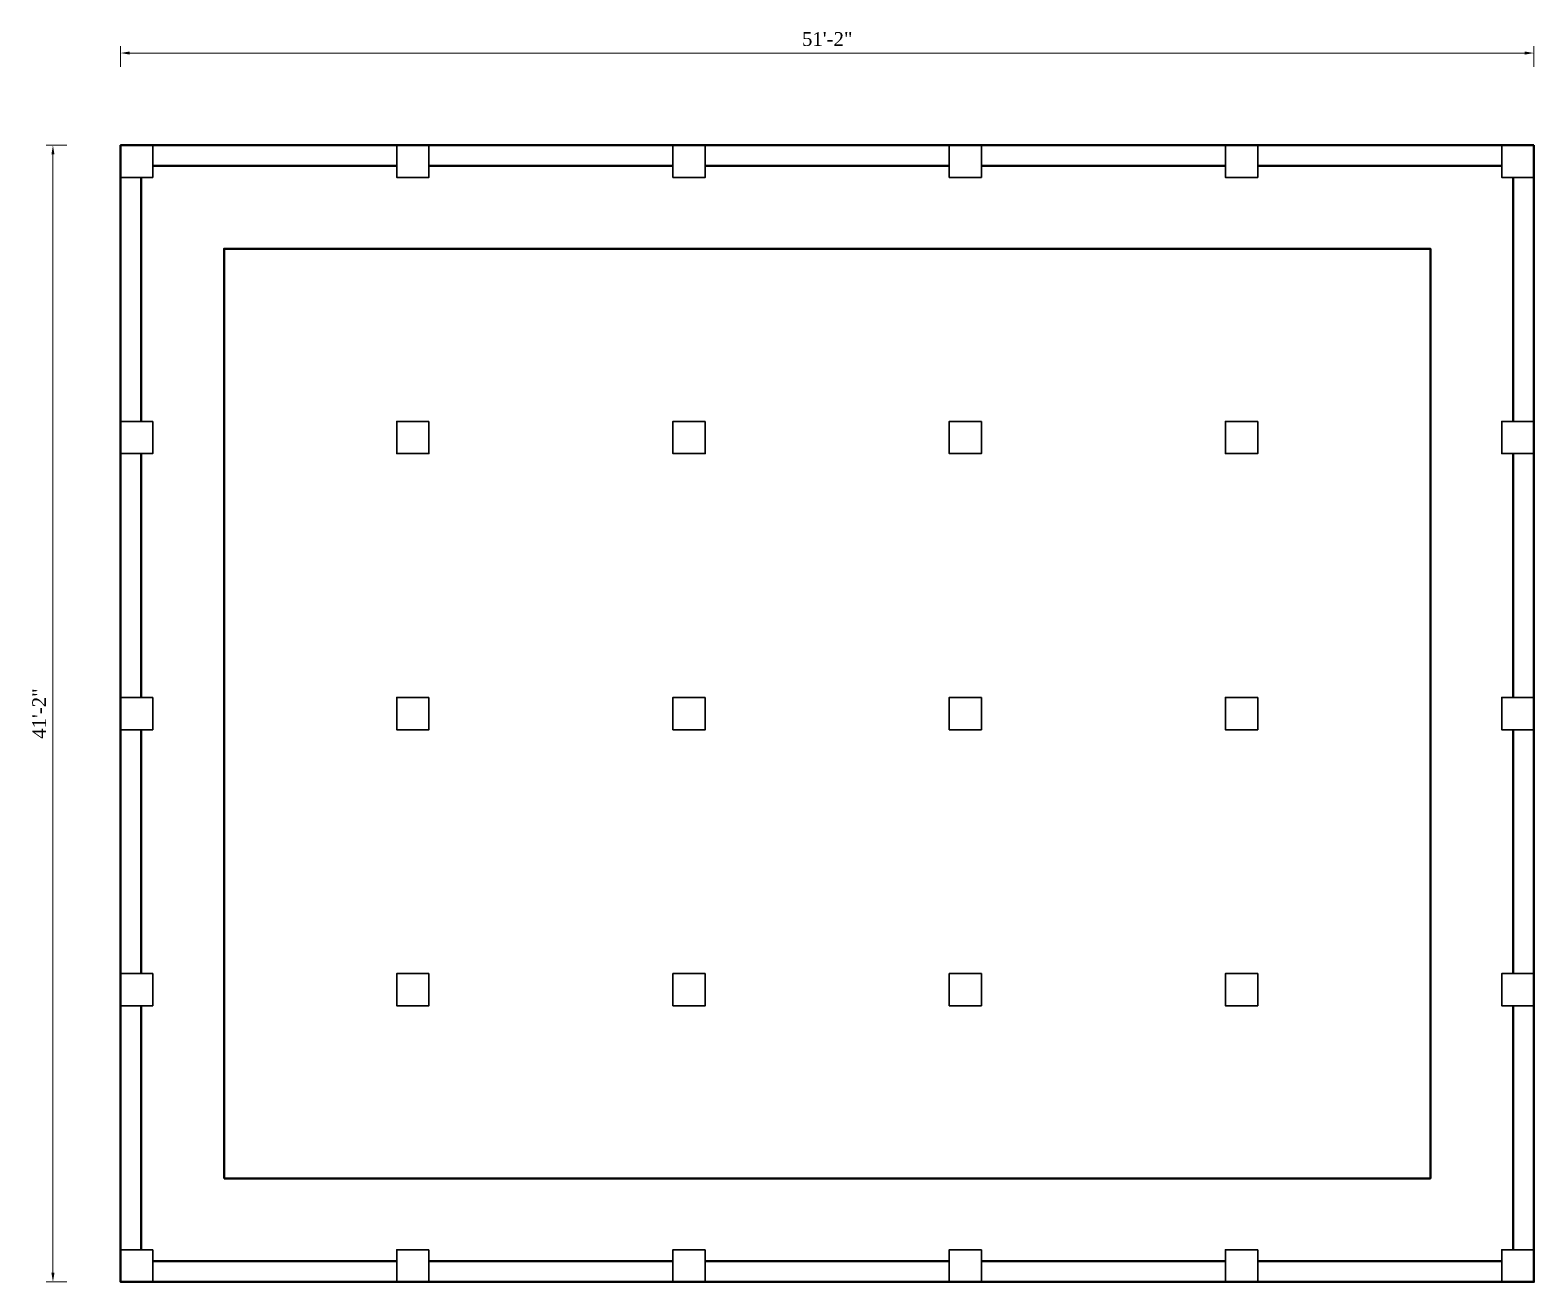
# Model space of a CAD drawing. Extents: x -2338379 to 930990, y -818978 to 106940.
# Drawn here: x 362370 to 363023, y -201008 to -200464 of the extents above; entities that cross this region are included whole.
import ezdxf

# ---------------------------------------------------------------- set-up
doc = ezdxf.new("R2010")
doc.units = 0
doc.header["$MEASUREMENT"] = 0
doc.header["$PDMODE"] = 34
doc.layers.get('0').update_dxf_attribs({"linetype": 'CONTINUOUS', "lineweight": 30})
doc.layers.get('DEFPOINTS').update_dxf_attribs({"linetype": 'CONTINUOUS'})
doc.layers.add('way', color=252, linetype='CONTINUOUS', lineweight=120)
doc.styles.get("Standard").update_dxf_attribs({"font": 'times.ttf', "height": 6})
doc.dimstyles.new('Standard$0', dxfattribs={"dimtxt": 6, "dimasz": 4, "dimexe": 3, "dimexo": 6, "dimgap": 3, "dimtad": 1, "dimdec": 1, "dimzin": 0, "dimdsep": 46, "dimlunit": 4, "dimtxsty": 'Standard', "dimcen": 0.09, "dimclrd": 6, "dimclre": 6, "dimclrt": 7, "dimadec": 0, "dimazin": 0, "dimtfac": 1, "dimtdec": 1, "dimtix": 1, "dimtofl": 0, "dimtmove": 1, "dimatfit": 3, "dimfxl": 1, "dimtolj": 1, "dimtzin": 0, "dimlwd": 18, "dimlwe": 18, "dimarcsym": 0})

# ---------------------------------------------------------------- blocks, each defined once
blk = doc.blocks.new('*D1428')
at = {"color": 6, "lineweight": 18, "transparency": 16777216}
for p, q in [((362409.15, -200480.05), (362409.15, -200471.05)), ((363023.15, -200480.05), (363023.15, -200471.05)), ((362413.15, -200474.05), (363019.15, -200474.05))]:
    blk.add_line(p, q, dxfattribs=at)
at = {"color": 6, "lineweight": 30, "transparency": 16777216}
for points in [[(362413.15, -200473.39), (362413.15, -200474.72), (362409.15, -200474.05)], [(363019.15, -200473.39), (363019.15, -200474.72), (363023.15, -200474.05)]]:
    blk.add_solid(points, dxfattribs=at)
at = {"layer": 'DEFPOINTS', "color": 0, "lineweight": 30, "transparency": 16777216}
for p in [(363023.15, -200474.05), (362409.15, -200514.14), (363023.15, -200514.14)]:
    blk.add_point(p, dxfattribs=at)
at = {"color": 7, "lineweight": 30, "transparency": 16777216, "insert": (362716.15, -200468), "char_height": 6, "attachment_point": 5}
blk.add_mtext('\\A1;51\'-2"', dxfattribs=at)
blk = doc.blocks.new('*D1429')
at = {"color": 6, "lineweight": 18, "transparency": 16777216}
for p, q in [((362385.81, -200514.14), (362376.81, -200514.14)), ((362379.81, -201004.14), (362379.81, -200518.14)), ((362385.81, -201008.14), (362376.81, -201008.14))]:
    blk.add_line(p, q, dxfattribs=at)
at = {"color": 6, "lineweight": 30, "transparency": 16777216}
for points in [[(362379.14, -200518.14), (362380.47, -200518.14), (362379.81, -200514.14)], [(362379.14, -201004.14), (362380.47, -201004.14), (362379.81, -201008.14)]]:
    blk.add_solid(points, dxfattribs=at)
at = {"layer": 'DEFPOINTS', "color": 0, "lineweight": 30, "transparency": 16777216}
for p in [(362379.81, -200514.14), (362409.15, -200514.14), (362409.15, -201008.14)]:
    blk.add_point(p, dxfattribs=at)
at = {"color": 7, "lineweight": 30, "transparency": 16777216, "insert": (362373.81, -200761.14), "char_height": 6, "attachment_point": 5, "rotation": 90}
blk.add_mtext('\\A1;41\'-2"', dxfattribs=at)

msp = doc.modelspace()

# ---------------------------------------------------------------- linework, layer by layer
at = {"lineweight": 40}
msp.add_lwpolyline([(363023.15, -200514.14), (363023.15, -201008.14), (362409.15, -201008.14), (362409.15, -200514.14)], close=True, dxfattribs=at)
at = {"lineweight": 30}
for points in [[(362423.15, -200514.14), (362423.15, -200528.14), (362409.15, -200528.14), (362409.15, -200514.14)], [(362543.15, -200514.14), (362543.15, -200528.14), (362529.15, -200528.14), (362529.15, -200514.14)], [(362663.15, -200514.14), (362663.15, -200528.14), (362649.15, -200528.14), (362649.15, -200514.14)], [(362783.15, -200514.14), (362783.15, -200528.14), (362769.15, -200528.14), (362769.15, -200514.14)], [(362903.15, -200514.14), (362903.15, -200528.14), (362889.15, -200528.14), (362889.15, -200514.14)], [(363023.15, -200514.14), (363023.15, -200528.14), (363009.15, -200528.14), (363009.15, -200514.14)], [(362423.15, -200634.14), (362423.15, -200648.14), (362409.15, -200648.14), (362409.15, -200634.14)], [(362543.15, -200634.14), (362543.15, -200648.14), (362529.15, -200648.14), (362529.15, -200634.14)], [(362663.15, -200634.14), (362663.15, -200648.14), (362649.15, -200648.14), (362649.15, -200634.14)], [(362783.15, -200634.14), (362783.15, -200648.14), (362769.15, -200648.14), (362769.15, -200634.14)], [(362903.15, -200634.14), (362903.15, -200648.14), (362889.15, -200648.14), (362889.15, -200634.14)], [(363023.15, -200634.14), (363023.15, -200648.14), (363009.15, -200648.14), (363009.15, -200634.14)], [(362423.15, -200754.14), (362423.15, -200768.14), (362409.15, -200768.14), (362409.15, -200754.14)], [(362543.15, -200754.14), (362543.15, -200768.14), (362529.15, -200768.14), (362529.15, -200754.14)], [(362663.15, -200754.14), (362663.15, -200768.14), (362649.15, -200768.14), (362649.15, -200754.14)], [(362783.15, -200754.14), (362783.15, -200768.14), (362769.15, -200768.14), (362769.15, -200754.14)], [(362903.15, -200754.14), (362903.15, -200768.14), (362889.15, -200768.14), (362889.15, -200754.14)], [(363023.15, -200754.14), (363023.15, -200768.14), (363009.15, -200768.14), (363009.15, -200754.14)], [(362423.15, -200874.14), (362423.15, -200888.14), (362409.15, -200888.14), (362409.15, -200874.14)], [(362543.15, -200874.14), (362543.15, -200888.14), (362529.15, -200888.14), (362529.15, -200874.14)], [(362663.15, -200874.14), (362663.15, -200888.14), (362649.15, -200888.14), (362649.15, -200874.14)], [(362783.15, -200874.14), (362783.15, -200888.14), (362769.15, -200888.14), (362769.15, -200874.14)], [(362903.15, -200874.14), (362903.15, -200888.14), (362889.15, -200888.14), (362889.15, -200874.14)], [(363023.15, -200874.14), (363023.15, -200888.14), (363009.15, -200888.14), (363009.15, -200874.14)], [(362423.15, -200994.14), (362423.15, -201008.14), (362409.15, -201008.14), (362409.15, -200994.14)], [(362543.15, -200994.14), (362543.15, -201008.14), (362529.15, -201008.14), (362529.15, -200994.14)], [(362663.15, -200994.14), (362663.15, -201008.14), (362649.15, -201008.14), (362649.15, -200994.14)], [(362783.15, -200994.14), (362783.15, -201008.14), (362769.15, -201008.14), (362769.15, -200994.14)], [(362903.15, -200994.14), (362903.15, -201008.14), (362889.15, -201008.14), (362889.15, -200994.14)], [(363023.15, -200994.14), (363023.15, -201008.14), (363009.15, -201008.14), (363009.15, -200994.14)]]:
    msp.add_lwpolyline(points, close=True, dxfattribs=at)
at = {"layer": 'way', "lineweight": 40}
for points in [[(362423.15, -200523.14), (362529.15, -200523.14)], [(362543.15, -200523.14), (362649.15, -200523.14)], [(362663.15, -200523.14), (362769.15, -200523.14)], [(362783.15, -200523.14), (362889.15, -200523.14)], [(362903.15, -200523.14), (363009.15, -200523.14)], [(362418.15, -200634.14), (362418.15, -200528.14)], [(363014.15, -200528.14), (363014.15, -200634.14)], [(362418.15, -200754.14), (362418.15, -200648.14)], [(363014.15, -200648.14), (363014.15, -200754.14)], [(362418.15, -200874.14), (362418.15, -200768.14)], [(363014.15, -200768.14), (363014.15, -200874.14)], [(362418.15, -200994.14), (362418.15, -200888.14)], [(363014.15, -200888.14), (363014.15, -200994.14)], [(362529.15, -200999.14), (362423.15, -200999.14)], [(362649.15, -200999.14), (362543.15, -200999.14)], [(362769.15, -200999.14), (362663.15, -200999.14)], [(362889.15, -200999.14), (362783.15, -200999.14)], [(363009.15, -200999.14), (362903.15, -200999.14)]]:
    msp.add_lwpolyline(points, dxfattribs=at)
msp.add_lwpolyline([(362454.15, -200963.14), (362454.15, -200559.14), (362978.15, -200559.14), (362978.15, -200963.14)], close=True, dxfattribs=at)

# ---------------------------------------------------------------- dimensions: what is measured, and where the dimension line sits
at = {"lineweight": 30}
dim = msp.add_linear_dim(base=(363023.15, -200474.05), p1=(362409.15, -200514.14), p2=(363023.15, -200514.14), dimstyle='Standard$0', override={"dimdec": 0, "dimtdec": 0, "dimfxl": 6, "dimfxlon": 1, "dimarcsym": 1}, dxfattribs=at)
dim.commit()
dim.dimension.update_dxf_attribs({"geometry": '*D1428', "text_midpoint": (362716.15, -200468)})
dim = msp.add_linear_dim(base=(362379.81, -200514.14), p1=(362409.15, -201008.14), p2=(362409.15, -200514.14), angle=270, dimstyle='Standard$0', override={"dimdec": 0, "dimtdec": 0, "dimfxl": 6, "dimfxlon": 1, "dimarcsym": 1}, dxfattribs=at)
dim.commit()
dim.dimension.update_dxf_attribs({"geometry": '*D1429', "text_midpoint": (362373.81, -200761.14)})

doc.saveas('drawing.dxf')
